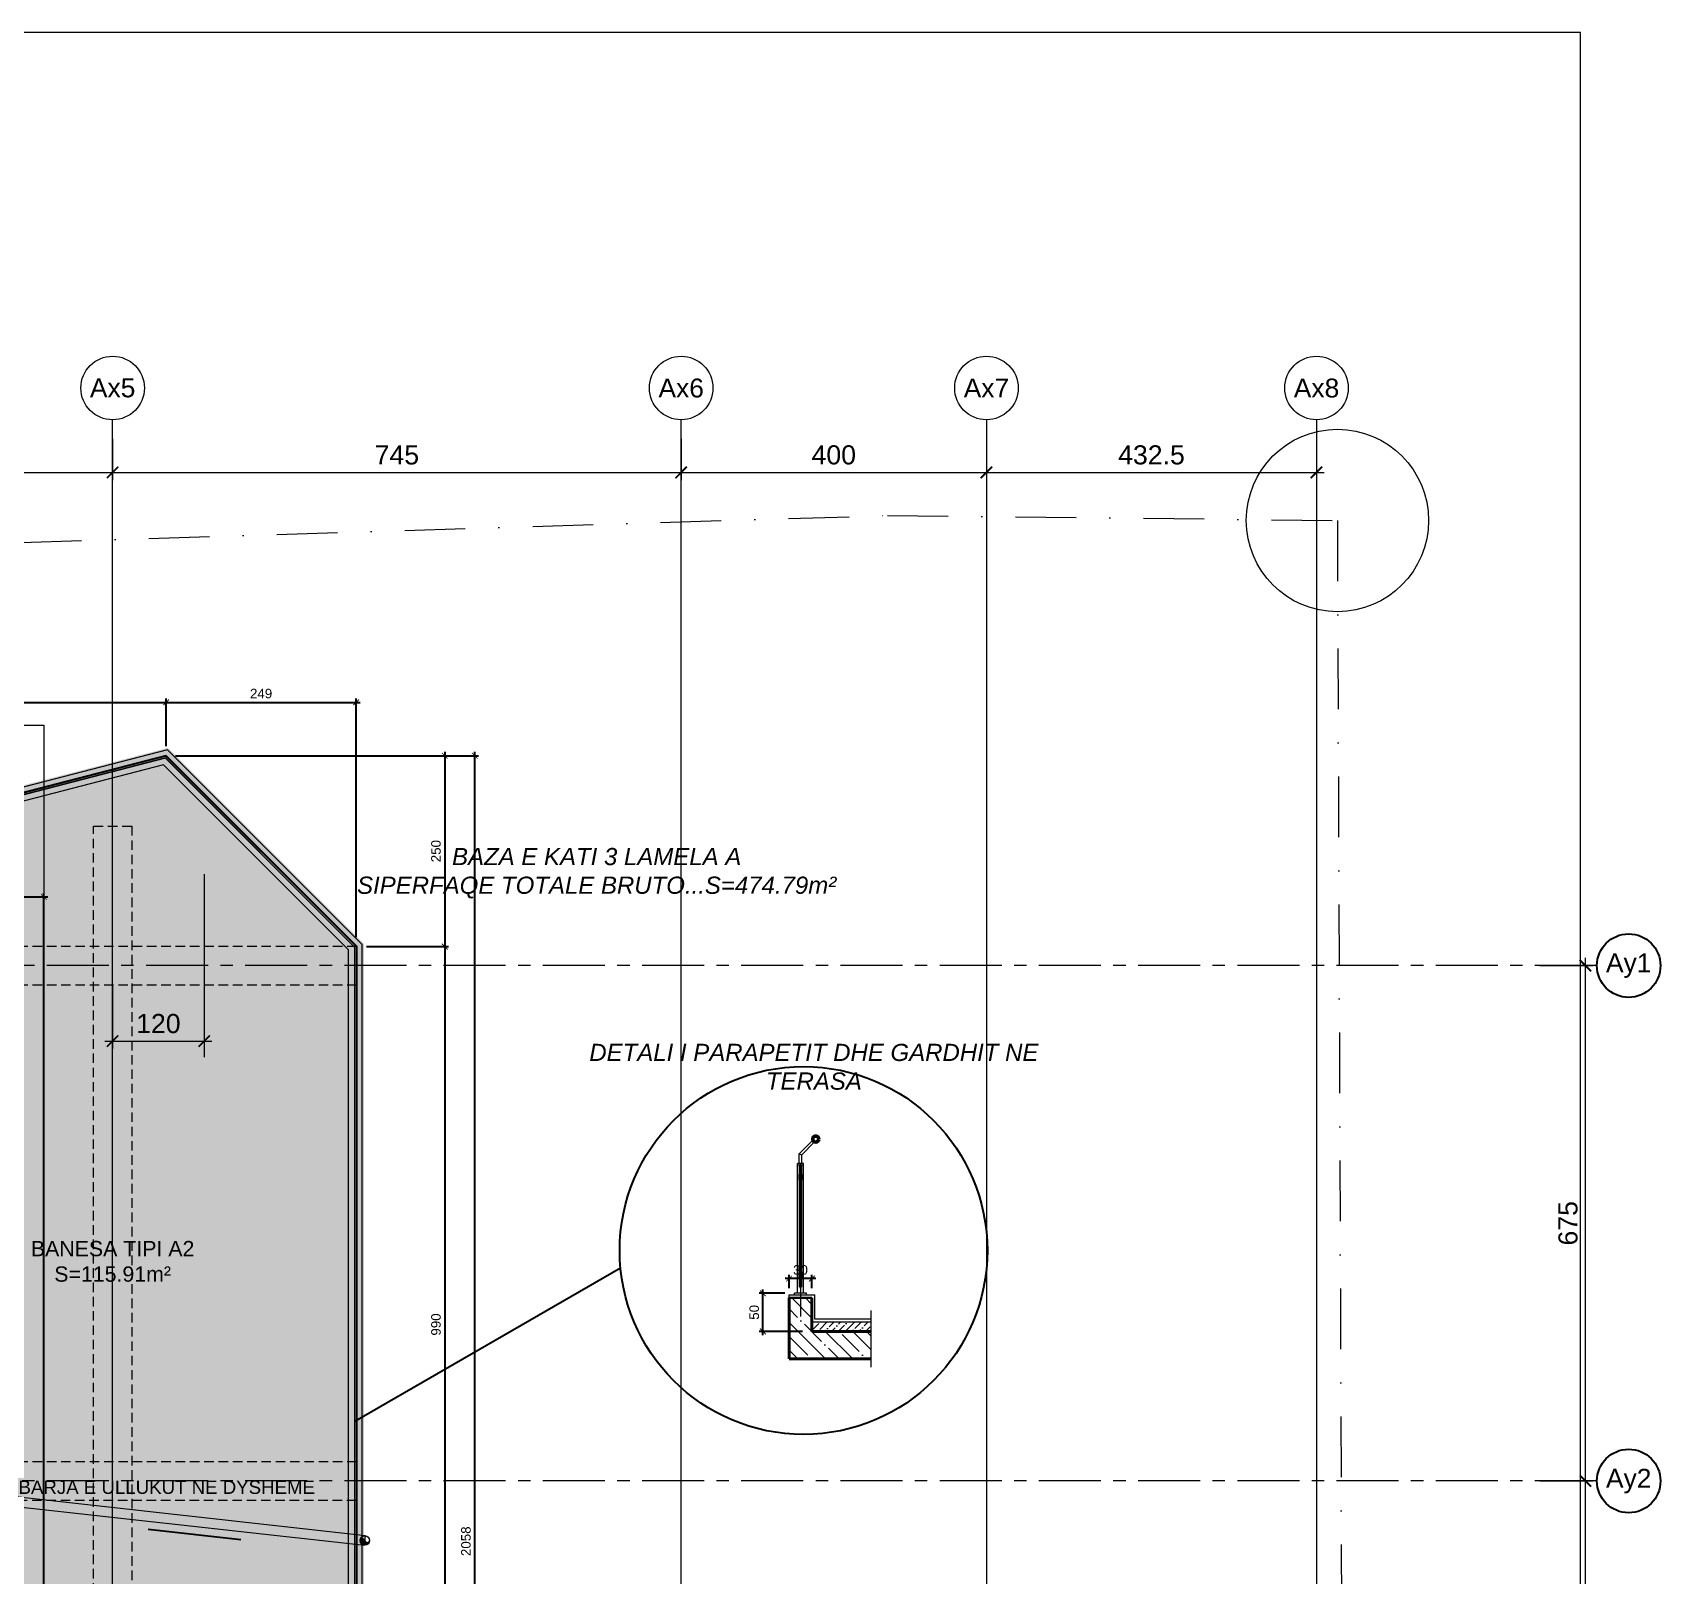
# Model space of a CAD drawing. Header units: centimetres. Extents: x 86156 to 91557, y -55119 to -48172.
# Drawn here: x 89424 to 91557, y -50796 to -48775 of the extents above; entities that cross this region are included whole.
import ezdxf
from ezdxf.enums import TextEntityAlignment as Align

# ---------------------------------------------------------------- set-up
doc = ezdxf.new("R2010")
doc.units = ezdxf.units.CM
doc.header["$LTSCALE"] = 50
doc.header["$MEASUREMENT"] = 0
for name, pattern in [('23486-A01$0${ Chain Double-Dash }', [0]), ('AXES', [2, 1.25, -0.25, 0.25, -0.25]), ('CACHE', [0.375, 0.25, -0.125]), ('CONTINU', [0]), ('Dot & Dashed', [335.138881, 158.75, -88.194444, 0, -88.194437]), ('GOST2.303 6', [12, 8, -1.5, 1, -1.5])]:
    doc.linetypes.add(name, pattern=pattern)
doc.layers.get('0').update_dxf_attribs({"color": 8})
for name, color, linetype, lineweight in [('ACITOP', 214, 'Continuous', 18), ('BETON CACHE', 4, 'CACHE', 5), ('BETON HACHURE', 253, 'Continuous', 13), ('concrete', 5, 'Continuous', 40), ('floor', 4, 'Continuous', 20), ('hatch', 254, 'Continuous', 9), ('line 1', 251, 'Continuous', 13), ('MACONNERIE COUPE', 7, 'Continuous', 30), ('mobilimi', 8, 'Continuous', 9), ('railing', 250, 'Continuous', 20), ('wall1', 5, 'Continuous', 30), ('WINDOWS', 21, 'Continuous', 5)]:
    doc.layers.add(name, color=color, linetype=linetype, lineweight=lineweight)
for name, color, linetype in [('AXES', 10, 'AXES'), ('BETON COUPE', 3, 'CONTINU'), ('BORD', 5, 'Continuous'), ('COTE 50ème', 1, 'Continuous'), ('NIVEAU', 170, 'Continuous'), ('TEXTE', 7, 'Continuous')]:
    doc.layers.add(name, color=color, linetype=linetype)
doc.layers.add('FMULT', color=150, linetype='Continuous', plot=False)
doc.layers.add('HORS GEL', color=7, linetype='CACHE', lineweight=15, true_color=0x00661a)
doc.layers.add('HYPALON', color=7, linetype='Continuous', true_color=0xffaa00)
doc.styles.add('Arial', font='arialbd.ttf', dxfattribs={"height": 12.5})
doc.styles.add('FN_TEXT_1.50', font='arial.ttf', dxfattribs={"height": 10})
doc.styles.add('RS_TEXT_1.50', font='arial.ttf', dxfattribs={"height": 12.5})
doc.styles.add('RS_TXT_100', font='arial.ttf', dxfattribs={"height": 25})
doc.styles.add('RS_TXT_50', font='arial.ttf', dxfattribs={"height": 12.5})
doc.linetypes.add('GOST2.303 8', pattern='A,40,[2,GOST 2.303-68.shx,S=1,R=0,X=0,Y=0],-8', length=48)
doc.dimstyles.new('20CM_LINEAIRE', dxfattribs={"dimscale": 2, "dimtxt": 7, "dimasz": 2.5, "dimexe": 1.5, "dimexo": 2, "dimgap": 1, "dimtad": 1, "dimdec": 1, "dimrnd": 0.5, "dimzin": 9, "dimdsep": 46, "dimtxsty": 'Arial', "dimblk1": 'ARCHTICK', "dimblk2": 'ARCHTICK', "dimsah": 1, "dimcen": 2.5, "dimdle": 1.5, "dimclrt": 4, "dimadec": 0, "dimazin": 2, "dimtfac": 1, "dimtdec": 1, "dimtix": 1, "dimtmove": 2, "dimatfit": 3, "dimfxl": 1.5, "dimtolj": 1, "dimtzin": 0, "dimarcsym": 0})
doc.dimstyles.new('RS_100CM_LINEAIRE', dxfattribs={"dimscale": 10, "dimtxt": 25, "dimasz": 1.5, "dimexe": 1, "dimexo": 2.5, "dimgap": 1, "dimtad": 1, "dimdec": 1, "dimrnd": 0.5, "dimdsep": 46, "dimtxsty": 'RS_TXT_100', "dimblk1": 'ARCHTICK', "dimblk2": 'ARCHTICK', "dimsah": 1, "dimcen": 2.5, "dimdle": 1, "dimclrt": 4, "dimadec": 0, "dimazin": 2, "dimtfac": 1, "dimtdec": 1, "dimtix": 1, "dimtmove": 2, "dimatfit": 3, "dimfxl": 1, "dimtolj": 1, "dimtzin": 0, "dimarcsym": 0})
doc.dimstyles.new('RS_50CM_LINEAIRE', dxfattribs={"dimscale": 5, "dimtxt": 12.5, "dimasz": 1.5, "dimexe": 1, "dimexo": 2.5, "dimgap": 1, "dimtad": 1, "dimdec": 1, "dimrnd": 0.5, "dimdsep": 46, "dimtxsty": 'RS_TXT_50', "dimblk1": 'ARCHTICK', "dimblk2": 'ARCHTICK', "dimsah": 1, "dimcen": 2.5, "dimdle": 1, "dimclrt": 4, "dimadec": 0, "dimazin": 2, "dimtfac": 1, "dimtdec": 1, "dimtix": 1, "dimtmove": 2, "dimatfit": 3, "dimfxl": 1, "dimtolj": 1, "dimtzin": 0, "dimarcsym": 0})

# ---------------------------------------------------------------- blocks, each defined once
blk = doc.blocks.new('AXES_FN')
at = {"color": 0, "linetype": 'Continuous'}
blk.add_circle((0, 15), 22.2, dxfattribs=at)
at = {"color": 0, "style": 'FN_TEXT_1.50'}
blk.add_attdef('AXES', text='', height=12.5, dxfattribs=at).set_placement((-48.9, 20.6), align=Align.MIDDLE_CENTER)
blk = doc.blocks.new('_ArchTick')
at = {"color": 0, "linetype": 'ByBlock', "const_width": 0.15}
blk.add_lwpolyline([(-0.5, -0.5), (0.5, 0.5)], dxfattribs=at)
blk = doc.blocks.new('*D209')
at = {"layer": 'AXES', "color": 0, "linetype": 'Continuous', "lineweight": -2, "ltscale": 0.5, "transparency": 16777216}
for p, q in [((75343.4, -42314.7), (75343.4, -41694.7)), ((75283.4, -41704.7), (75353.4, -41704.7)), ((75283.4, -42304.7), (75353.4, -42304.7))]:
    blk.add_line(p, q, dxfattribs=at)
at = {"layer": 'Defpoints', "color": 0, "linetype": 'Continuous', "ltscale": 0.5, "transparency": 16777216}
for p in [(75258.4, -41704.7), (75343.4, -41704.7), (75258.4, -42304.7)]:
    blk.add_point(p, dxfattribs=at)
at = {"layer": 'AXES', "color": 0, "linetype": 'Continuous', "lineweight": -2, "ltscale": 0.5, "transparency": 16777216, "xscale": 15, "yscale": 15, "zscale": 15}
for p, rotation in [((75343.4, -41704.7), 90), ((75343.4, -42304.7), 270)]:
    blk.add_blockref('_ArchTick', p, dxfattribs=dict(at, rotation=rotation))
at = {"layer": 'AXES', "color": 4, "linetype": 'Continuous', "lineweight": 5, "ltscale": 0.5, "transparency": 16777216, "insert": (75320.6, -42004.7), "char_height": 25, "attachment_point": 5, "rotation": 90, "style": 'RS_TXT_100'}
blk.add_mtext('\\A1;600', dxfattribs=at)
blk = doc.blocks.new('*D210')
at = {"layer": 'AXES', "color": 0, "linetype": 'Continuous', "lineweight": -2, "ltscale": 0.5, "transparency": 16777216}
for p, q in [((75283.4, -41029.7), (75353.4, -41029.7)), ((75343.4, -41714.7), (75343.4, -41019.7)), ((75283.4, -41704.7), (75353.4, -41704.7))]:
    blk.add_line(p, q, dxfattribs=at)
at = {"layer": 'Defpoints', "color": 0, "linetype": 'Continuous', "ltscale": 0.5, "transparency": 16777216}
for p in [(75258.4, -41029.7), (75343.4, -41029.7), (75258.4, -41704.7)]:
    blk.add_point(p, dxfattribs=at)
at = {"layer": 'AXES', "color": 0, "linetype": 'Continuous', "lineweight": -2, "ltscale": 0.5, "transparency": 16777216, "xscale": 15, "yscale": 15, "zscale": 15}
for p, rotation in [((75343.4, -41029.7), 90), ((75343.4, -41704.7), 270)]:
    blk.add_blockref('_ArchTick', p, dxfattribs=dict(at, rotation=rotation))
at = {"layer": 'AXES', "color": 4, "linetype": 'Continuous', "lineweight": 5, "ltscale": 0.5, "transparency": 16777216, "insert": (75320.6, -41367.2), "char_height": 25, "attachment_point": 5, "rotation": 90, "style": 'RS_TXT_100'}
blk.add_mtext('\\A1;675', dxfattribs=at)
blk = doc.blocks.new('*D220')
at = {"layer": 'AXES', "color": 0, "linetype": 'Continuous', "lineweight": -2, "ltscale": 0.5, "transparency": 16777216}
for p, q in [((73413.4, -40339.7), (73413.4, -40393.7)), ((72968.4, -40389.7), (72968.4, -40373.7)), ((72958.4, -40383.7), (73423.4, -40383.7))]:
    blk.add_line(p, q, dxfattribs=at)
at = {"layer": 'Defpoints', "color": 0, "linetype": 'Continuous', "ltscale": 0.5, "transparency": 16777216}
for p in [(73413.4, -40314.7), (73413.4, -40383.7), (72968.4, -40414.7)]:
    blk.add_point(p, dxfattribs=at)
at = {"layer": 'AXES', "color": 0, "linetype": 'Continuous', "lineweight": -2, "ltscale": 0.5, "transparency": 16777216, "xscale": 15, "yscale": 15, "zscale": 15, "rotation": 180}
blk.add_blockref('_ArchTick', (72968.4, -40383.7), dxfattribs=at)
at = {"layer": 'AXES', "color": 0, "linetype": 'Continuous', "lineweight": -2, "ltscale": 0.5, "transparency": 16777216, "xscale": 15, "yscale": 15, "zscale": 15}
blk.add_blockref('_ArchTick', (73413.4, -40383.7), dxfattribs=at)
at = {"layer": 'AXES', "color": 4, "linetype": 'Continuous', "lineweight": 5, "ltscale": 0.5, "transparency": 16777216, "insert": (73190.9, -40361), "char_height": 25, "attachment_point": 5, "style": 'RS_TXT_100'}
blk.add_mtext('\\A1;445', dxfattribs=at)
blk = doc.blocks.new('*D221')
at = {"layer": 'Defpoints', "color": 0, "linetype": 'ByBlock', "transparency": 16777216}
for p in [(73413.4, -40314.7), (74158.4, -40314.7), (74158.4, -40383.7)]:
    blk.add_point(p, dxfattribs=at)
at = {"layer": 'HORS GEL', "color": 0, "linetype": 'ByBlock', "lineweight": -2, "transparency": 16777216}
for p, q in [((73413.4, -40339.7), (73413.4, -40393.7)), ((74158.4, -40339.7), (74158.4, -40393.7)), ((73403.4, -40383.7), (74168.4, -40383.7))]:
    blk.add_line(p, q, dxfattribs=at)
at = {"layer": 'HORS GEL', "color": 0, "linetype": 'ByBlock', "lineweight": -2, "transparency": 16777216, "xscale": 15, "yscale": 15, "zscale": 15, "rotation": 180}
blk.add_blockref('_ArchTick', (73413.4, -40383.7), dxfattribs=at)
at = {"layer": 'HORS GEL', "color": 0, "linetype": 'ByBlock', "lineweight": -2, "transparency": 16777216, "xscale": 15, "yscale": 15, "zscale": 15}
blk.add_blockref('_ArchTick', (74158.4, -40383.7), dxfattribs=at)
at = {"layer": 'HORS GEL', "color": 4, "linetype": 'ByBlock', "transparency": 16777216, "insert": (73785.9, -40361), "char_height": 25, "attachment_point": 5, "style": 'RS_TXT_100'}
blk.add_mtext('\\A1;745', dxfattribs=at)
blk = doc.blocks.new('*D222')
at = {"layer": 'Defpoints', "color": 0, "linetype": 'ByBlock', "transparency": 16777216}
for p in [(74158.4, -40314.7), (74558.4, -40314.7), (74558.4, -40383.7)]:
    blk.add_point(p, dxfattribs=at)
at = {"layer": 'HORS GEL', "color": 0, "linetype": 'ByBlock', "lineweight": -2, "transparency": 16777216}
for p, q in [((74158.4, -40339.7), (74158.4, -40393.7)), ((74558.4, -40339.7), (74558.4, -40393.7)), ((74148.4, -40383.7), (74568.4, -40383.7))]:
    blk.add_line(p, q, dxfattribs=at)
at = {"layer": 'HORS GEL', "color": 0, "linetype": 'ByBlock', "lineweight": -2, "transparency": 16777216, "xscale": 15, "yscale": 15, "zscale": 15, "rotation": 180}
blk.add_blockref('_ArchTick', (74158.4, -40383.7), dxfattribs=at)
at = {"layer": 'HORS GEL', "color": 0, "linetype": 'ByBlock', "lineweight": -2, "transparency": 16777216, "xscale": 15, "yscale": 15, "zscale": 15}
blk.add_blockref('_ArchTick', (74558.4, -40383.7), dxfattribs=at)
at = {"layer": 'HORS GEL', "color": 4, "linetype": 'ByBlock', "transparency": 16777216, "insert": (74358.4, -40360.9), "char_height": 25, "attachment_point": 5, "style": 'RS_TXT_100'}
blk.add_mtext('\\A1;400', dxfattribs=at)
blk = doc.blocks.new('*D223')
at = {"layer": 'Defpoints', "color": 0, "linetype": 'ByBlock', "transparency": 16777216}
for p in [(74558.4, -40314.7), (74990.9, -40314.7), (74990.9, -40383.7)]:
    blk.add_point(p, dxfattribs=at)
at = {"layer": 'HORS GEL', "color": 0, "linetype": 'ByBlock', "lineweight": -2, "transparency": 16777216}
for p, q in [((74558.4, -40339.7), (74558.4, -40393.7)), ((74990.9, -40339.7), (74990.9, -40393.7)), ((74548.4, -40383.7), (75000.9, -40383.7))]:
    blk.add_line(p, q, dxfattribs=at)
at = {"layer": 'HORS GEL', "color": 0, "linetype": 'ByBlock', "lineweight": -2, "transparency": 16777216, "xscale": 15, "yscale": 15, "zscale": 15, "rotation": 180}
blk.add_blockref('_ArchTick', (74558.4, -40383.7), dxfattribs=at)
at = {"layer": 'HORS GEL', "color": 0, "linetype": 'ByBlock', "lineweight": -2, "transparency": 16777216, "xscale": 15, "yscale": 15, "zscale": 15}
blk.add_blockref('_ArchTick', (74990.9, -40383.7), dxfattribs=at)
at = {"layer": 'HORS GEL', "color": 4, "linetype": 'ByBlock', "transparency": 16777216, "insert": (74774.7, -40360.9), "char_height": 25, "attachment_point": 5, "style": 'RS_TXT_100'}
blk.add_mtext('\\A1;432.5', dxfattribs=at)
blk = doc.blocks.new('*D224')
at = {"layer": 'Defpoints', "color": 0, "linetype": 'ByBlock', "transparency": 16777216}
for p in [(73413.4, -41029.7), (73533.4, -41069.7), (73533.4, -41128.5)]:
    blk.add_point(p, dxfattribs=at)
at = {"layer": 'HORS GEL', "color": 0, "linetype": 'ByBlock', "lineweight": -2, "transparency": 16777216}
for p, q in [((73413.4, -41054.7), (73413.4, -41138.5)), ((73533.4, -41094.7), (73533.4, -41138.5)), ((73403.4, -41128.5), (73543.4, -41128.5))]:
    blk.add_line(p, q, dxfattribs=at)
at = {"layer": 'HORS GEL', "color": 0, "linetype": 'ByBlock', "lineweight": -2, "transparency": 16777216, "xscale": 15, "yscale": 15, "zscale": 15, "rotation": 180}
blk.add_blockref('_ArchTick', (73413.4, -41128.5), dxfattribs=at)
at = {"layer": 'HORS GEL', "color": 0, "linetype": 'ByBlock', "lineweight": -2, "transparency": 16777216, "xscale": 15, "yscale": 15, "zscale": 15}
blk.add_blockref('_ArchTick', (73533.4, -41128.5), dxfattribs=at)
at = {"layer": 'HORS GEL', "color": 4, "linetype": 'ByBlock', "transparency": 16777216, "insert": (73473.4, -41105.7), "char_height": 25, "attachment_point": 5, "style": 'RS_TXT_100'}
blk.add_mtext('\\A1;120', dxfattribs=at)
blk = doc.blocks.new('*D1278')
at = {"layer": 'COTE 50ème', "color": 0, "lineweight": -2, "ltscale": 0.5, "transparency": 16777216}
for p, q in [((89051.3, -49907.4), (89443.8, -49907.4)), ((89438.8, -52042.4), (89438.8, -49902.4)), ((89161.3, -52037.4), (89443.8, -52037.4))]:
    blk.add_line(p, q, dxfattribs=at)
at = {"layer": 'Defpoints', "color": 0, "ltscale": 0.5, "transparency": 16777216}
for p in [(89038.8, -49907.4), (89438.8, -49907.4), (89148.8, -52037.4)]:
    blk.add_point(p, dxfattribs=at)
at = {"layer": 'COTE 50ème', "color": 0, "lineweight": -2, "ltscale": 0.5, "transparency": 16777216, "xscale": 7.5, "yscale": 7.5, "zscale": 7.5}
for p, rotation in [((89438.8, -49907.4), 90), ((89438.8, -52037.4), 270)]:
    blk.add_blockref('_ArchTick', p, dxfattribs=dict(at, rotation=rotation))
at = {"layer": 'COTE 50ème', "color": 4, "lineweight": 5, "ltscale": 0.5, "transparency": 16777216, "insert": (89427.4, -50972.4), "char_height": 12.5, "attachment_point": 5, "rotation": 90, "style": 'RS_TXT_50'}
blk.add_mtext('\\A1;2130', dxfattribs=at)
blk = doc.blocks.new('A$C2225a440')
at = {"layer": 'ACITOP', "ltscale": 0.5, "true_color": 0x2776bb, "transparency": 33554559}
h = blk.add_hatch(color=152, dxfattribs=at)
h.dxf.hatch_style = 1
h.paths.add_polyline_path([(0, 6.1, 0.414214), (-6.1, 0, 0.414214), (0, -6.1, -0.823148), (0, 0, 0.810651)])
at = {"layer": 'ACITOP', "ltscale": 0.5}
blk.add_lwpolyline([(0, 6.1, -0.810651), (0, 0, 0.823148), (0, -6.1)], format="xyb", dxfattribs=at)
for radius in [6.25, 6.05]:
    blk.add_circle((0, 0), radius, dxfattribs=at)
blk = doc.blocks.new('*D1795')
at = {"layer": 'COTE 50ème', "color": 0, "lineweight": -2, "ltscale": 0.5, "transparency": 16777216}
for p, q in [((89013.8, -49652.5), (89603.8, -49652.5)), ((89018.8, -49860.5), (89018.8, -49647.5)), ((89598.8, -49709.9), (89598.8, -49647.5))]:
    blk.add_line(p, q, dxfattribs=at)
at = {"layer": 'Defpoints', "color": 0, "ltscale": 0.5, "transparency": 16777216}
for p in [(89598.8, -49652.5), (89598.8, -49722.4), (89018.8, -49873)]:
    blk.add_point(p, dxfattribs=at)
at = {"layer": 'COTE 50ème', "color": 0, "lineweight": -2, "ltscale": 0.5, "transparency": 16777216, "xscale": 7.5, "yscale": 7.5, "zscale": 7.5, "rotation": 180}
blk.add_blockref('_ArchTick', (89018.8, -49652.5), dxfattribs=at)
at = {"layer": 'COTE 50ème', "color": 0, "lineweight": -2, "ltscale": 0.5, "transparency": 16777216, "xscale": 7.5, "yscale": 7.5, "zscale": 7.5}
blk.add_blockref('_ArchTick', (89598.8, -49652.5), dxfattribs=at)
at = {"layer": 'COTE 50ème', "color": 4, "ltscale": 0.5, "transparency": 16777216, "insert": (89308.8, -49641.1), "char_height": 12.5, "attachment_point": 5, "style": 'RS_TXT_50'}
blk.add_mtext('\\A1;580', dxfattribs=at)
blk = doc.blocks.new('*D1796')
at = {"layer": 'COTE 50ème', "color": 0, "lineweight": -2, "ltscale": 0.5, "transparency": 16777216}
for p, q in [((89593.8, -49652.5), (89852.9, -49652.5)), ((89598.8, -49709.9), (89598.8, -49647.5)), ((89847.9, -49959.9), (89847.9, -49647.5))]:
    blk.add_line(p, q, dxfattribs=at)
at = {"layer": 'Defpoints', "color": 0, "ltscale": 0.5, "transparency": 16777216}
for p in [(89847.9, -49652.5), (89598.8, -49722.4), (89847.9, -49972.4)]:
    blk.add_point(p, dxfattribs=at)
at = {"layer": 'COTE 50ème', "color": 0, "lineweight": -2, "ltscale": 0.5, "transparency": 16777216, "xscale": 7.5, "yscale": 7.5, "zscale": 7.5, "rotation": 180}
blk.add_blockref('_ArchTick', (89598.8, -49652.5), dxfattribs=at)
at = {"layer": 'COTE 50ème', "color": 0, "lineweight": -2, "ltscale": 0.5, "transparency": 16777216, "xscale": 7.5, "yscale": 7.5, "zscale": 7.5}
blk.add_blockref('_ArchTick', (89847.9, -49652.5), dxfattribs=at)
at = {"layer": 'COTE 50ème', "color": 4, "ltscale": 0.5, "transparency": 16777216, "insert": (89723.3, -49641.1), "char_height": 12.5, "attachment_point": 5, "style": 'RS_TXT_50'}
blk.add_mtext('\\A1;249', dxfattribs=at)
blk = doc.blocks.new('*D1797')
at = {"layer": 'COTE 50ème', "color": 0, "lineweight": -2, "ltscale": 0.5, "transparency": 16777216}
for p, q in [((89963.9, -49717.4), (89963.9, -49977.4)), ((89611.3, -49722.4), (89968.9, -49722.4)), ((89861.3, -49972.4), (89968.9, -49972.4))]:
    blk.add_line(p, q, dxfattribs=at)
at = {"layer": 'Defpoints', "color": 0, "ltscale": 0.5, "transparency": 16777216}
for p in [(89598.8, -49722.4), (89848.8, -49972.4), (89963.9, -49972.4)]:
    blk.add_point(p, dxfattribs=at)
at = {"layer": 'COTE 50ème', "color": 0, "lineweight": -2, "ltscale": 0.5, "transparency": 16777216, "xscale": 7.5, "yscale": 7.5, "zscale": 7.5}
for p, rotation in [((89963.9, -49722.4), 90), ((89963.9, -49972.4), 270)]:
    blk.add_blockref('_ArchTick', p, dxfattribs=dict(at, rotation=rotation))
at = {"layer": 'COTE 50ème', "color": 4, "ltscale": 0.5, "transparency": 16777216, "insert": (89952.5, -49847.4), "char_height": 12.5, "attachment_point": 5, "rotation": 90, "style": 'RS_TXT_50'}
blk.add_mtext('\\A1;250', dxfattribs=at)
blk = doc.blocks.new('*D1798')
at = {"layer": 'COTE 50ème', "color": 0, "lineweight": -2, "ltscale": 0.5, "transparency": 16777216}
for p, q in [((89861.3, -49972.4), (89968.9, -49972.4)), ((89963.9, -49967.4), (89963.9, -50967.4)), ((89858.5, -50962.4), (89968.9, -50962.4))]:
    blk.add_line(p, q, dxfattribs=at)
at = {"layer": 'Defpoints', "color": 0, "ltscale": 0.5, "transparency": 16777216}
for p in [(89848.8, -49972.4), (89846, -50962.4), (89963.9, -50962.4)]:
    blk.add_point(p, dxfattribs=at)
at = {"layer": 'COTE 50ème', "color": 0, "lineweight": -2, "ltscale": 0.5, "transparency": 16777216, "xscale": 7.5, "yscale": 7.5, "zscale": 7.5}
for p, rotation in [((89963.9, -49972.4), 90), ((89963.9, -50962.4), 270)]:
    blk.add_blockref('_ArchTick', p, dxfattribs=dict(at, rotation=rotation))
at = {"layer": 'COTE 50ème', "color": 4, "ltscale": 0.5, "transparency": 16777216, "insert": (89952.5, -50467.4), "char_height": 12.5, "attachment_point": 5, "rotation": 90, "style": 'RS_TXT_50'}
blk.add_mtext('\\A1;990', dxfattribs=at)
blk = doc.blocks.new('*D1801')
at = {"layer": 'COTE 50ème', "color": 0, "lineweight": -2, "ltscale": 0.5, "transparency": 16777216}
for p, q in [((90003.2, -51785.2), (90003.2, -49717.4)), ((89611.3, -49722.4), (90008.2, -49722.4)), ((89860.9, -51780.2), (90008.2, -51780.2))]:
    blk.add_line(p, q, dxfattribs=at)
at = {"layer": 'Defpoints', "color": 0, "ltscale": 0.5, "transparency": 16777216}
for p in [(89598.8, -49722.4), (90003.2, -49722.4), (89848.4, -51780.2)]:
    blk.add_point(p, dxfattribs=at)
at = {"layer": 'COTE 50ème', "color": 0, "lineweight": -2, "ltscale": 0.5, "transparency": 16777216, "xscale": 7.5, "yscale": 7.5, "zscale": 7.5}
for p, rotation in [((90003.2, -49722.4), 90), ((90003.2, -51780.2), 270)]:
    blk.add_blockref('_ArchTick', p, dxfattribs=dict(at, rotation=rotation))
at = {"layer": 'COTE 50ème', "color": 4, "ltscale": 0.5, "transparency": 16777216, "insert": (89991.8, -50751.3), "char_height": 12.5, "attachment_point": 5, "rotation": 90, "style": 'RS_TXT_50'}
blk.add_mtext('\\A1;2058', dxfattribs=at)
blk = doc.blocks.new('*D1805')
at = {"layer": 'COTE 50ème', "color": 0, "lineweight": -2, "ltscale": 0.5, "transparency": 16777216}
for p, q in [((90380.8, -50481.5), (90380.8, -50421.5)), ((90409.6, -50426.5), (90375.8, -50426.5)), ((90432.6, -50476.5), (90375.8, -50476.5))]:
    blk.add_line(p, q, dxfattribs=at)
at = {"layer": 'Defpoints', "color": 0, "ltscale": 0.5, "transparency": 16777216}
for p in [(90380.8, -50426.5), (90422.1, -50426.5), (90445.1, -50476.5)]:
    blk.add_point(p, dxfattribs=at)
at = {"layer": 'COTE 50ème', "color": 0, "lineweight": -2, "ltscale": 0.5, "transparency": 16777216, "xscale": 7.5, "yscale": 7.5, "zscale": 7.5}
for p, rotation in [((90380.8, -50426.5), 90), ((90380.8, -50476.5), 270)]:
    blk.add_blockref('_ArchTick', p, dxfattribs=dict(at, rotation=rotation))
at = {"layer": 'COTE 50ème', "color": 4, "lineweight": 5, "ltscale": 0.5, "transparency": 16777216, "insert": (90369.5, -50451.5), "char_height": 12.5, "attachment_point": 5, "rotation": 90, "style": 'RS_TXT_50'}
blk.add_mtext('\\A1;50', dxfattribs=at)
blk = doc.blocks.new('*D1806')
at = {"layer": 'COTE 50ème', "color": 0, "lineweight": -2, "ltscale": 0.5, "transparency": 16777216}
for p, q in [((90415.1, -50420), (90415.1, -50402.3)), ((90445.1, -50420), (90445.1, -50402.3)), ((90450.1, -50407.3), (90410.1, -50407.3))]:
    blk.add_line(p, q, dxfattribs=at)
at = {"layer": 'Defpoints', "color": 0, "ltscale": 0.5, "transparency": 16777216}
for p in [(90415.1, -50407.3), (90415.1, -50432.5), (90445.1, -50432.5)]:
    blk.add_point(p, dxfattribs=at)
at = {"layer": 'COTE 50ème', "color": 0, "lineweight": -2, "ltscale": 0.5, "transparency": 16777216, "xscale": 7.5, "yscale": 7.5, "zscale": 7.5, "rotation": 180}
blk.add_blockref('_ArchTick', (90415.1, -50407.3), dxfattribs=at)
at = {"layer": 'COTE 50ème', "color": 0, "lineweight": -2, "ltscale": 0.5, "transparency": 16777216, "xscale": 7.5, "yscale": 7.5, "zscale": 7.5}
blk.add_blockref('_ArchTick', (90445.1, -50407.3), dxfattribs=at)
at = {"layer": 'COTE 50ème', "color": 4, "ltscale": 0.5, "transparency": 16777216, "insert": (90430.1, -50396), "char_height": 12.5, "attachment_point": 5, "style": 'RS_TXT_50'}
blk.add_mtext('\\A1;30', dxfattribs=at)
blk = doc.blocks.new('A$Ccef6f35f')
at = {"layer": 'AXES', "lineweight": 5, "ltscale": 1.3}
for p, q in [((3195, 865), (-1985, 865)), ((3195, 190), (-1985, 190))]:
    blk.add_line(p, q, dxfattribs=at)
at = {"layer": 'HORS GEL', "linetype": '23486-A01$0${ Chain Double-Dash }', "ltscale": 1.2}
for p, q in [((1250, -1150), (1250, 1580)), ((1995, -1175), (1995, 1580)), ((2395, 1580), (2395, -4150)), ((2827.5, 1580), (2827.5, -4150)), ((1370, 985), (1370, 745))]:
    blk.add_line(p, q, dxfattribs=at)
at = {"layer": 'AXES', "linetype": 'ByBlock'}
ref = blk.add_blockref('AXES_FN', (3208.46, 865), dxfattribs=dict(at, xscale=1.875, yscale=1.875, zscale=1.875, rotation=270))
ref.add_attrib('AXES', 'Ay1', dxfattribs={"layer": '0', "color": 0, "height": 24.75, "style": 'RS_TEXT_1.50'}).set_placement((3236.59, 865), align=Align.MIDDLE)
ref = blk.add_blockref('AXES_FN', (3208.46, 190), dxfattribs=dict(at, xscale=1.875, yscale=1.875, zscale=1.875, rotation=270))
ref.add_attrib('AXES', 'Ay2', dxfattribs={"layer": '0', "color": 0, "height": 24.75, "style": 'RS_TEXT_1.50'}).set_placement((3236.59, 190), align=Align.MIDDLE)
at = {"layer": 'HORS GEL'}
ref = blk.add_blockref('AXES_FN', (1250, 1593.46), dxfattribs=dict(at, xscale=1.875, yscale=1.875, zscale=1.875))
ref.add_attrib('AXES', 'Ax5', dxfattribs={"layer": '0', "color": 0, "height": 24.75, "style": 'RS_TEXT_1.50'}).set_placement((1250, 1621.58), align=Align.MIDDLE)
ref = blk.add_blockref('AXES_FN', (1995, 1593.46), dxfattribs=dict(at, xscale=1.875, yscale=1.875, zscale=1.875))
ref.add_attrib('AXES', 'Ax6', dxfattribs={"layer": '0', "color": 0, "height": 24.75, "style": 'RS_TEXT_1.50'}).set_placement((1995, 1621.58), align=Align.MIDDLE)
ref = blk.add_blockref('AXES_FN', (2395, 1593.46), dxfattribs=dict(at, xscale=1.875, yscale=1.875, zscale=1.875))
ref.add_attrib('AXES', 'Ax7', dxfattribs={"layer": '0', "color": 0, "height": 24.75, "style": 'RS_TEXT_1.50'}).set_placement((2395, 1621.58), align=Align.MIDDLE)
ref = blk.add_blockref('AXES_FN', (2827.5, 1593.46), dxfattribs=dict(at, xscale=1.875, yscale=1.875, zscale=1.875))
ref.add_attrib('AXES', 'Ax8', dxfattribs={"layer": '0', "color": 0, "height": 24.75, "style": 'RS_TEXT_1.50'}).set_placement((2827.5, 1621.58), align=Align.MIDDLE)
at = {"layer": 'AXES', "linetype": 'Continuous', "lineweight": 5, "ltscale": 0.5}
dim = blk.add_linear_dim(base=(1250, 1511.07), p1=(805, 1480), p2=(1250, 1580), dimstyle='RS_100CM_LINEAIRE', dxfattribs=at)
dim.commit()
dim.dimension.update_dxf_attribs({"geometry": '*D220', "text_midpoint": (1027.5, 1533.78), "insert": (-72163.45, 41894.73)})
for base, p1, p2, picture, middle in [((3179.95, 865), (3095, 190), (3095, 865), '*D210', (3157.18, 527.5)), ((3179.95, 190), (3095, -410), (3095, 190), '*D209', (3157.18, -110))]:
    dim = blk.add_linear_dim(base=base, p1=p1, p2=p2, angle=270, dimstyle='RS_100CM_LINEAIRE', dxfattribs=at)
    dim.commit()
    dim.dimension.update_dxf_attribs({"geometry": picture, "text_midpoint": middle, "insert": (-72163.45, 41894.73)})
at = {"layer": 'HORS GEL', "linetype": 'ByBlock'}
for base, p1, p2, picture, middle in [((1995, 1511.07), (1250, 1580), (1995, 1580), '*D221', (1622.5, 1533.78)), ((2395, 1511.07), (1995, 1580), (2395, 1580), '*D222', (2195, 1533.83)), ((2827.5, 1511.07), (2395, 1580), (2827.5, 1580), '*D223', (2611.25, 1533.84)), ((1370, 766.26), (1250, 865), (1370, 825), '*D224', (1310, 789.03))]:
    dim = blk.add_linear_dim(base=base, p1=p1, p2=p2, dimstyle='RS_100CM_LINEAIRE', dxfattribs=at)
    dim.commit()
    dim.dimension.update_dxf_attribs({"geometry": picture, "text_midpoint": middle, "insert": (-72163.45, 41894.73)})

msp = doc.modelspace()

# ---------------------------------------------------------------- hatches: boundary and pattern name
at = {"layer": 'BETON HACHURE', "ltscale": 0.5, "transparency": 33554559}
h = msp.add_hatch(color=256, dxfattribs=at)
h.dxf.hatch_style = 1
h.paths.add_polyline_path([(89857.95, -49968.55), (89601.54, -49712.14), (89017.58, -49863.16), (88999.75, -49863.16), (88314.75, -49713.17), (88293.27, -49713.16), (87031.8, -49846.89), (86857.57, -50021.45), (86757.23, -51272.48), (86839.4, -52045.38), (86669.47, -52571.17), (86746.67, -53900.72), (86983.5, -54130.12), (88279.55, -54131.55), (88279.55, -54261.56), (89504.55, -54261.56), (89504.55, -54401.56), (90492.95, -54401.56), (90492.95, -51921.06), (89857.95, -51772.6)])
h.paths.add_polyline_path([(89837.95, -51788.46), (90472.95, -51936.92), (90472.95, -54381.56), (89524.55, -54381.56), (89524.55, -54241.56), (88299.55, -54241.56), (88299.55, -54111.57), (86991.6, -54110.13), (86766.18, -53891.78), (86689.65, -52573.76), (86859.73, -52047.49), (86777.31, -51272.22), (86876.91, -50030.38), (87040.95, -49866.03), (88294.32, -49733.16), (88312.58, -49733.17), (88997.58, -49883.16), (89020.13, -49883.16), (89595.48, -49734.36), (89837.95, -49976.84)], flags=16)
at = {"layer": 'hatch', "ltscale": 100}
h = msp.add_hatch(dxfattribs=at)
h.set_pattern_fill('ANSI35', color=256, scale=4, angle=90, style=0)
h.set_pattern_definition([(135, (58900.976, -288753.671), (-17.9605122, -17.9605122), []), (135, (58900.976, -288735.71), (-17.9605122, -17.9605122), [31.75, -6.35, 0, -6.35])])
h.paths.add_polyline_path([(90522.17, -50476.55), (90445.1, -50476.55), (90445.1, -50432.55), (90415.1, -50432.55), (90415.1, -50512.55), (90522.17, -50512.55)])
h = msp.add_hatch(dxfattribs=at)
h.set_pattern_fill('ANSI36', color=256, scale=2, style=0)
h.set_pattern_definition([(45, (58900.976, -288753.6715), (3.36759605, 12.34785217), [15.875, -3.175, 0, -3.175])])
h.paths.add_polyline_path([(90522.17, -50464.55), (90445.1, -50464.55), (90445.1, -50476.55), (90522.17, -50476.55)])
at = {"layer": 'mobilimi', "lineweight": 5, "ltscale": 2, "true_color": 0x58ba48, "transparency": 33554559}
h = msp.add_hatch(color=85, dxfattribs=at)
h.dxf.hatch_style = 1
h.paths.add_polyline_path([(89148.75, -50954.37), (89848.75, -50945.12), (89848.75, -49972.36), (89598.75, -49722.36), (89018.8, -49872.76), (89018.8, -49899.37), (89046.75, -49899.37), (89046.75, -49964.37), (89156.75, -49964.37), (89156.75, -50037.37), (89248.75, -50037.37), (89248.75, -50312.37), (89166.6, -50312.37), (89148.75, -50312.37)])
at = {"layer": 'WINDOWS'}
h = msp.add_hatch(color=140, dxfattribs=at)
h.dxf.hatch_style = 1
h.paths.add_polyline_path([(89018.83, -49872.96), (88998.69, -49872.96), (88313.69, -49722.97), (88293.78, -49722.96), (87036.29, -49856.27), (86867.05, -50025.82), (86767.07, -51272.35), (86849.36, -52046.42), (86679.36, -52572.44), (86756.23, -53896.34), (86987.47, -54120.32), (88289.35, -54121.76), (88289.35, -54251.76), (89514.35, -54251.76), (89514.35, -54391.76), (90483.15, -54391.76), (90483.15, -51928.83), (89848.15, -51780.37), (89848.15, -49972.61), (89598.57, -49723.03)])
h.paths.add_polyline_path([(89597.96, -49725.25), (89846.15, -49973.44), (89846.15, -51781.96), (90481.15, -51930.42), (90481.15, -54389.76), (89516.35, -54389.76), (89516.35, -54249.76), (88291.35, -54249.76), (88291.35, -54119.77), (86988.28, -54118.32), (86758.18, -53895.45), (86681.38, -52572.7), (86851.4, -52046.63), (86769.08, -51272.33), (86868.98, -50026.72), (87037.2, -49858.18), (88293.89, -49724.96), (88313.47, -49724.97), (88998.47, -49874.96), (89019.08, -49874.96)], flags=16)

# ---------------------------------------------------------------- linework, layer by layer
at = {"layer": 'ACITOP', "ltscale": 0.5}
msp.add_lwpolyline([(89158.7, -50666.14), (89156.75, -50678.5), (89858.62, -50756.56), (89860, -50744.14)], close=True, dxfattribs=at)
at = {"layer": 'BETON CACHE', "color": 232, "linetype": 'Dot & Dashed', "ltscale": 0.01}
msp.add_lwpolyline([(91154.38, -54847.46), (89841.14, -54807.71), (86493.89, -54401.92), (86894.99, -49521.26), (90544.27, -49407.74), (91133.67, -49414.31)], close=True, dxfattribs=at)
at = {"layer": 'BETON CACHE'}
for points in [[(89503.75, -49814.56), (89553.75, -49814.56), (89553.75, -52037.37), (89503.75, -52037.37)], [(86948.75, -50022.37), (89848.75, -50022.37), (89848.75, -49972.37), (86948.75, -49972.37)], [(86816.95, -50697.37), (89848.75, -50697.37), (89848.75, -50647.37), (86816.95, -50647.37)]]:
    msp.add_lwpolyline(points, close=True, dxfattribs=at)
at = {"layer": 'BETON COUPE', "lineweight": 5, "ltscale": 0.5}
msp.add_circle((91133.67, -49414.31), 119.48, dxfattribs=at)
at = {"layer": 'BORD'}
msp.add_lwpolyline([(86848.75, -52046.35), (89848.75, -52046.35), (89848.75, -49972.36), (89598.75, -49722.36), (89018.75, -49872.36), (88998.75, -49872.36), (88313.75, -49722.36), (88293.75, -49722.36), (87036.01, -49855.69), (86866.47, -50025.56), (86766.47, -51272.36), (86848.75, -52046.35)], close=True, dxfattribs=at)
at = {"layer": 'concrete', "ltscale": 100}
for points in [[(90415.1, -50432.55), (90415.1, -50512.55)], [(90445.1, -50432.55), (90445.1, -50476.55)], [(90445.1, -50476.55), (90522.17, -50476.55)], [(90522.17, -50512.55), (90415.1, -50512.55)]]:
    msp.add_lwpolyline(points, dxfattribs=at)
at = {"layer": 'COTE 50ème', "ltscale": 0.5}
msp.add_line((89845.95, -50593.99), (90194.25, -50393.07), dxfattribs=at)
msp.add_circle((90434.1, -50370.48), 240.91, dxfattribs=at)
at = {"layer": 'floor', "ltscale": 100}
for points in [[(90415.1, -50432.55), (90415.1, -50428.55), (90449.1, -50428.55)], [(90449.1, -50460.55), (90449.1, -50428.55)], [(90522.17, -50464.55), (90445.1, -50464.55)], [(90522.17, -50460.55), (90449.1, -50460.55)]]:
    msp.add_lwpolyline(points, dxfattribs=at)
at = {"layer": 'FMULT', "lineweight": 5, "ltscale": 0.5}
for points in [[(86156.33, -55119.47), (91452.09, -55119.47), (91452.09, -48775.25), (86156.33, -48775.25)], [(89438.75, -52262.37), (86658.75, -52262.37), (86658.75, -49682.37), (89438.75, -49682.37)]]:
    msp.add_lwpolyline(points, close=True, dxfattribs=at)
at = {"layer": 'FMULT', "ltscale": 0.5}
msp.add_lwpolyline([(89148.75, -50954.37), (89848.75, -50945.12), (89848.75, -49972.36), (89598.75, -49722.36), (89018.8, -49872.76), (89018.8, -49899.37), (89046.75, -49899.37), (89046.75, -49964.37), (89156.75, -49964.37), (89156.75, -50037.37), (89248.75, -50037.37), (89248.75, -50312.37), (89166.6, -50312.37), (89148.75, -50312.37)], close=True, dxfattribs=at)
at = {"layer": 'HYPALON', "lineweight": 5, "ltscale": 0.5}
for points in [[(86841.63, -52045.62), (86671.69, -52571.46), (86748.81, -53899.74), (86984.39, -54127.92), (88281.75, -54129.35), (88281.75, -54259.36), (89506.75, -54259.36), (89506.75, -54399.36), (90490.75, -54399.36), (90490.75, -51922.8), (89855.75, -51774.34), (89855.75, -49969.46), (89600.87, -49714.58), (89017.86, -49865.36), (88999.51, -49865.36), (88314.52, -49715.37), (88293.38, -49715.36), (87032.81, -49848.99), (86859.69, -50022.43), (86759.44, -51272.45)], [(86849.16, -52046.4), (86679.16, -52572.41), (86756.03, -53896.43), (86987.39, -54120.52), (88289.15, -54121.96), (88289.15, -54251.96), (89514.15, -54251.96), (89514.15, -54391.96), (90483.35, -54391.96), (90483.35, -51928.67), (89848.35, -51780.21), (89848.35, -49972.53), (89598.63, -49722.81), (89018.8, -49872.76), (88998.71, -49872.76), (88313.71, -49722.77), (88293.77, -49722.76), (87036.2, -49856.07), (86866.85, -50025.73), (86766.87, -51272.36)], [(86849.36, -52046.42), (86679.36, -52572.44), (86756.23, -53896.34), (86987.47, -54120.32), (88289.35, -54121.76), (88289.35, -54251.76), (89514.35, -54251.76), (89514.35, -54391.76), (90483.15, -54391.76), (90483.15, -51928.83), (89848.15, -51780.37), (89848.15, -49972.61), (89598.57, -49723.03), (89018.83, -49872.96), (88998.69, -49872.96), (88313.69, -49722.97), (88293.78, -49722.96), (87036.29, -49856.27), (86867.05, -50025.82), (86767.07, -51272.35)], [(86851.4, -52046.63), (86681.38, -52572.7), (86758.18, -53895.45), (86988.28, -54118.32), (88291.35, -54119.77), (88291.35, -54249.76), (89516.35, -54249.76), (89516.35, -54389.76), (90481.15, -54389.76), (90481.15, -51930.42), (89846.15, -51781.96), (89846.15, -49973.44), (89597.96, -49725.25), (89019.08, -49874.96), (88998.47, -49874.96), (88313.47, -49724.97), (88293.89, -49724.96), (87037.2, -49858.18), (86868.98, -50026.72), (86769.08, -51272.33)], [(86851.6, -52046.65), (86681.58, -52572.72), (86758.38, -53895.36), (86988.36, -54118.12), (88291.55, -54119.57), (88291.55, -54249.56), (89516.55, -54249.56), (89516.55, -54389.56), (90480.95, -54389.56), (90480.95, -51930.58), (89845.95, -51782.12), (89845.95, -49973.52), (89597.9, -49725.47), (89019.11, -49875.16), (88998.45, -49875.16), (88313.45, -49725.17), (88293.9, -49725.16), (87037.29, -49858.37), (86869.17, -50026.81), (86769.28, -51272.33)], [(86859.73, -52047.49), (86689.65, -52573.76), (86766.18, -53891.78), (86991.6, -54110.13), (88299.55, -54111.57), (88299.55, -54241.56), (89524.55, -54241.56), (89524.55, -54381.56), (90472.95, -54381.56), (90472.95, -51936.92), (89837.95, -51788.46), (89837.95, -49976.84), (89595.48, -49734.36), (89020.13, -49883.16), (88997.58, -49883.16), (88312.58, -49733.17), (88294.32, -49733.16), (87040.95, -49866.03), (86876.91, -50030.38), (86777.31, -51272.22)]]:
    msp.add_lwpolyline(points, close=True, dxfattribs=at)
at = {"layer": 'line 1', "linetype": 'GOST2.303 8', "ltscale": 5}
msp.add_line((90522.17, -50448.9), (90522.17, -50523.15), dxfattribs=at)
at = {"layer": 'railing', "ltscale": 25}
for p, q in [((90428.5, -50243.89), (90446.37, -50226.01)), ((90431.7, -50245.21), (90448.64, -50228.27)), ((90428.5, -50243.89), (90431.7, -50245.21)), ((90434.1, -50256.55), (90426.1, -50256.55)), ((90434.1, -50258.55), (90426.1, -50258.55))]:
    msp.add_line(p, q, dxfattribs=at)
at = {"layer": 'railing', "ltscale": 10}
for p, q in [((90428.5, -50256.55), (90428.5, -50243.89)), ((90431.7, -50256.55), (90431.7, -50245.21)), ((90426.1, -50426.55), (90426.1, -50256.55)), ((90434.1, -50426.55), (90434.1, -50256.55)), ((90422.1, -50428.55), (90422.1, -50426.55)), ((90438.1, -50426.55), (90422.1, -50426.55)), ((90438.1, -50428.55), (90438.1, -50426.55))]:
    msp.add_line(p, q, dxfattribs=at)
at = {"layer": 'railing', "lineweight": 30, "ltscale": 25}
msp.add_line((90429.1, -50258.55), (90431.1, -50258.55), dxfattribs=at)
at = {"layer": 'railing', "ltscale": 10}
for points in [[(90428.1, -50270.55), (90428.1, -50278.55)], [(90429.1, -50270.55), (90428.1, -50270.55)], [(90432.1, -50270.55), (90431.1, -50270.55)], [(90432.1, -50270.55), (90432.1, -50278.55)], [(90428.1, -50278.55), (90429.1, -50278.55)], [(90431.1, -50278.55), (90432.1, -50278.55)], [(90428.1, -50398.55), (90428.1, -50406.55)], [(90429.1, -50398.55), (90428.1, -50398.55)], [(90432.1, -50398.55), (90431.1, -50398.55)], [(90432.1, -50398.55), (90432.1, -50406.55)], [(90428.1, -50406.55), (90429.1, -50406.55)], [(90431.1, -50406.55), (90432.1, -50406.55)]]:
    msp.add_lwpolyline(points, dxfattribs=at)
at = {"layer": 'railing', "lineweight": 30, "ltscale": 25}
for points in [[(90429.1, -50258.55), (90429.1, -50418.55)], [(90431.1, -50258.55), (90431.1, -50418.55)], [(90429.1, -50418.55), (90431.1, -50418.55)]]:
    msp.add_lwpolyline(points, dxfattribs=at)
at = {"layer": 'railing', "linetype": 'GOST2.303 6', "ltscale": 15}
msp.add_lwpolyline([(90430.1, -50258.55), (90430.1, -50456.85)], dxfattribs=at)
at = {"layer": 'railing', "lineweight": 50, "ltscale": 25}
msp.add_circle((90450.1, -50224.55), 4, dxfattribs=at)
at = {"layer": 'wall1', "ltscale": 100}
msp.add_line((90415.1, -50432.55), (90445.1, -50432.55), dxfattribs=at)
at = {"layer": 'WINDOWS', "color": 140}
for points in [[(86849.36, -52046.42), (86679.36, -52572.44), (86756.23, -53896.34), (86987.47, -54120.32), (88289.35, -54121.76), (88289.35, -54251.76), (89514.35, -54251.76), (89514.35, -54391.76), (90483.15, -54391.76), (90483.15, -51928.83), (89848.15, -51780.37), (89848.15, -49972.61), (89598.57, -49723.03), (89018.83, -49872.96), (88998.69, -49872.96), (88313.69, -49722.97), (88293.78, -49722.96), (87036.29, -49856.27), (86867.05, -50025.82), (86767.07, -51272.35)], [(86851.4, -52046.63), (86681.38, -52572.7), (86758.18, -53895.45), (86988.28, -54118.32), (88291.35, -54119.77), (88291.35, -54249.76), (89516.35, -54249.76), (89516.35, -54389.76), (90481.15, -54389.76), (90481.15, -51930.42), (89846.15, -51781.96), (89846.15, -49973.44), (89597.96, -49725.25), (89019.08, -49874.96), (88998.47, -49874.96), (88313.47, -49724.97), (88293.89, -49724.96), (87037.2, -49858.18), (86868.98, -50026.72), (86769.08, -51272.33)]]:
    msp.add_lwpolyline(points, close=True, dxfattribs=at)

# ---------------------------------------------------------------- block references
at = {"layer": 'ACITOP', "ltscale": 0.5, "rotation": 90}
msp.add_blockref('A$C2225a440', (89859.31, -50750.35), dxfattribs=at)
at = {"layer": 'MACONNERIE COUPE', "lineweight": 5, "ltscale": 0.5}
msp.add_blockref('A$Ccef6f35f', (88278.76, -50862.36), dxfattribs=at)

# ---------------------------------------------------------------- texts
at = {"layer": 'TEXTE', "attachment_point": 5, "style": 'RS_TEXT_1.50'}
for s, insert, char_height, width in [('{\\fArial|b0|i1|c0|p34;\\H0.6x;BAZA E KATI 3 LAMELA A\\PSIPERFAQE TOTALE BRUTO...S=474.79m²}', (90162.99, -49876.34), 37.5, 661.2314), ('{\\fArial|b0|i1|c0|p34;\\H0.6x;DETALI I PARAPETIT DHE GARDHIT NE TERASA}', (90447.61, -50129.94), 37.5, 661.2314), ('BANESA TIPI A2\\PS=115.91m²', (89528.75, -50384.8), 20, 223.1256), ('BARJA E ULLUKUT NE DYSHEME', (89599.68, -50680.65), 17.5, 958.4363)]:
    msp.add_mtext(s, dxfattribs=dict(at, insert=insert, char_height=char_height, width=width))

# ---------------------------------------------------------------- dimensions: what is measured, and where the dimension line sits
at = {"layer": 'COTE 50ème', "ltscale": 0.5}
for base, p1, p2, picture, middle in [((89598.75, -49652.51), (89018.83, -49872.96), (89598.75, -49722.36), '*D1795', (89308.79, -49641.13)), ((89847.92, -49652.51), (89598.75, -49722.36), (89847.92, -49972.37), '*D1796', (89723.33, -49641.13)), ((90415.1, -50407.35), (90445.1, -50432.55), (90415.1, -50432.55), '*D1806', (90430.1, -50395.96))]:
    dim = msp.add_linear_dim(base=base, p1=p1, p2=p2, dimstyle='RS_50CM_LINEAIRE', dxfattribs=at)
    dim.commit()
    dim.dimension.update_dxf_attribs({"geometry": picture, "text_midpoint": middle})
for base, p1, p2, picture, middle in [((89963.91, -49972.37), (89598.75, -49722.36), (89848.75, -49972.37), '*D1797', (89952.53, -49847.37)), ((90003.1615, -49722.3623), (89848.3523, -51780.212), (89598.7523, -49722.3623), '*D1801', (89991.7793, -50751.2872)), ((89963.91, -50962.37), (89848.75, -49972.37), (89845.95, -50962.37), '*D1798', (89952.53, -50467.37))]:
    dim = msp.add_linear_dim(base=base, p1=p1, p2=p2, angle=90, dimstyle='RS_50CM_LINEAIRE', dxfattribs=at)
    dim.commit()
    dim.dimension.update_dxf_attribs({"geometry": picture, "text_midpoint": middle})
at = {"layer": 'COTE 50ème', "lineweight": 5, "ltscale": 0.5}
for base, p1, p2, angle, picture, middle in [((89438.75, -49907.37), (89148.75, -52037.37), (89038.75, -49907.37), 270, '*D1278', (89427.37, -50972.37)), ((90380.83, -50426.55), (90445.1, -50476.55), (90422.1, -50426.55), 90, '*D1805', (90369.45, -50451.55))]:
    dim = msp.add_linear_dim(base=base, p1=p1, p2=p2, angle=angle, dimstyle='RS_50CM_LINEAIRE', dxfattribs=at)
    dim.commit()
    dim.dimension.update_dxf_attribs({"geometry": picture, "text_midpoint": middle})

# ---------------------------------------------------------------- leaders
at = {"layer": 'NIVEAU'}
msp.add_leader([(89696.71, -50749.46), (89575.37, -50735.96)], dimstyle='20CM_LINEAIRE', override={"dimasz": 15, "dimgap": 1.5, "dimtad": 0}, dxfattribs=at)

doc.saveas('drawing.dxf')
